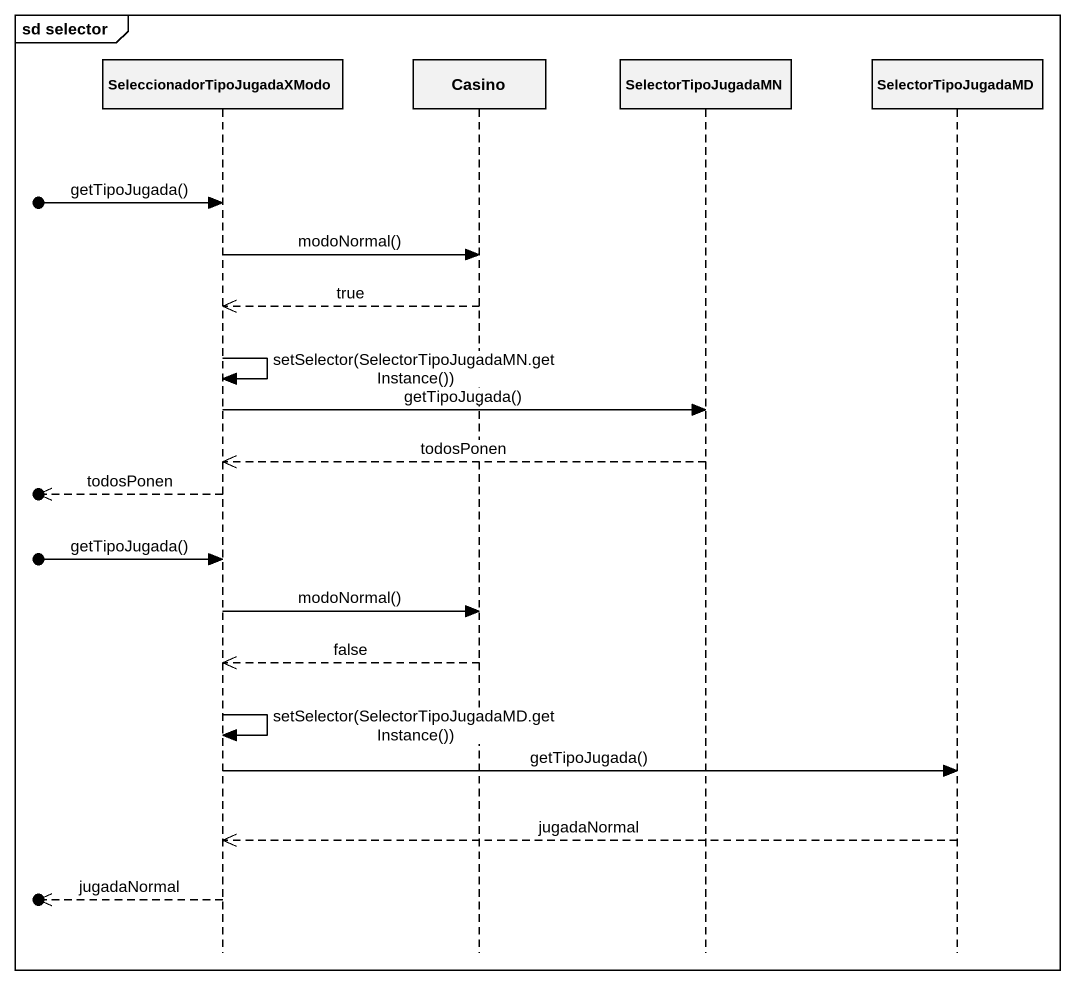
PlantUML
@startuml
mainframe sd selector
hide footbox
participant SeleccionadorTipoJugadaXModo
participant Casino
participant SelectorTipoJugadaMN
participant SelectorTipoJugadaMD

[o-> SeleccionadorTipoJugadaXModo : getTipoJugada()
SeleccionadorTipoJugadaXModo -> Casino : modoNormal()
Casino -->> SeleccionadorTipoJugadaXModo : true
SeleccionadorTipoJugadaXModo -> SeleccionadorTipoJugadaXModo : setSelector(SelectorTipoJugadaMN.getInstance())
SeleccionadorTipoJugadaXModo -> SelectorTipoJugadaMN : getTipoJugada()
SelectorTipoJugadaMN -->> SeleccionadorTipoJugadaXModo : todosPonen
[o<<-- SeleccionadorTipoJugadaXModo : todosPonen
[o-> SeleccionadorTipoJugadaXModo : getTipoJugada()
SeleccionadorTipoJugadaXModo -> Casino : modoNormal()
Casino -->> SeleccionadorTipoJugadaXModo : false
SeleccionadorTipoJugadaXModo -> SeleccionadorTipoJugadaXModo : setSelector(SelectorTipoJugadaMD.getInstance())
SeleccionadorTipoJugadaXModo -> SelectorTipoJugadaMD : getTipoJugada()
SelectorTipoJugadaMD -->> SeleccionadorTipoJugadaXModo : jugadaNormal
[o<<-- SeleccionadorTipoJugadaXModo : jugadaNormal
@enduml
